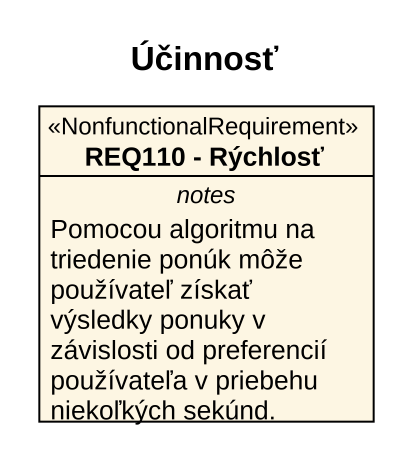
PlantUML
@startuml
title Účinnosť
hide circle
hide empty members
class "REQ110 - Rýchlosť" as REQ110_Rýchlosť <<NonfunctionalRequirement>> {
  -- notes --
  Pomocou algoritmu na triedenie ponúk môže používateľ získať výsledky ponuky v závislosti od preferencií používateľa v priebehu niekoľkých sekúnd.
}
@enduml
